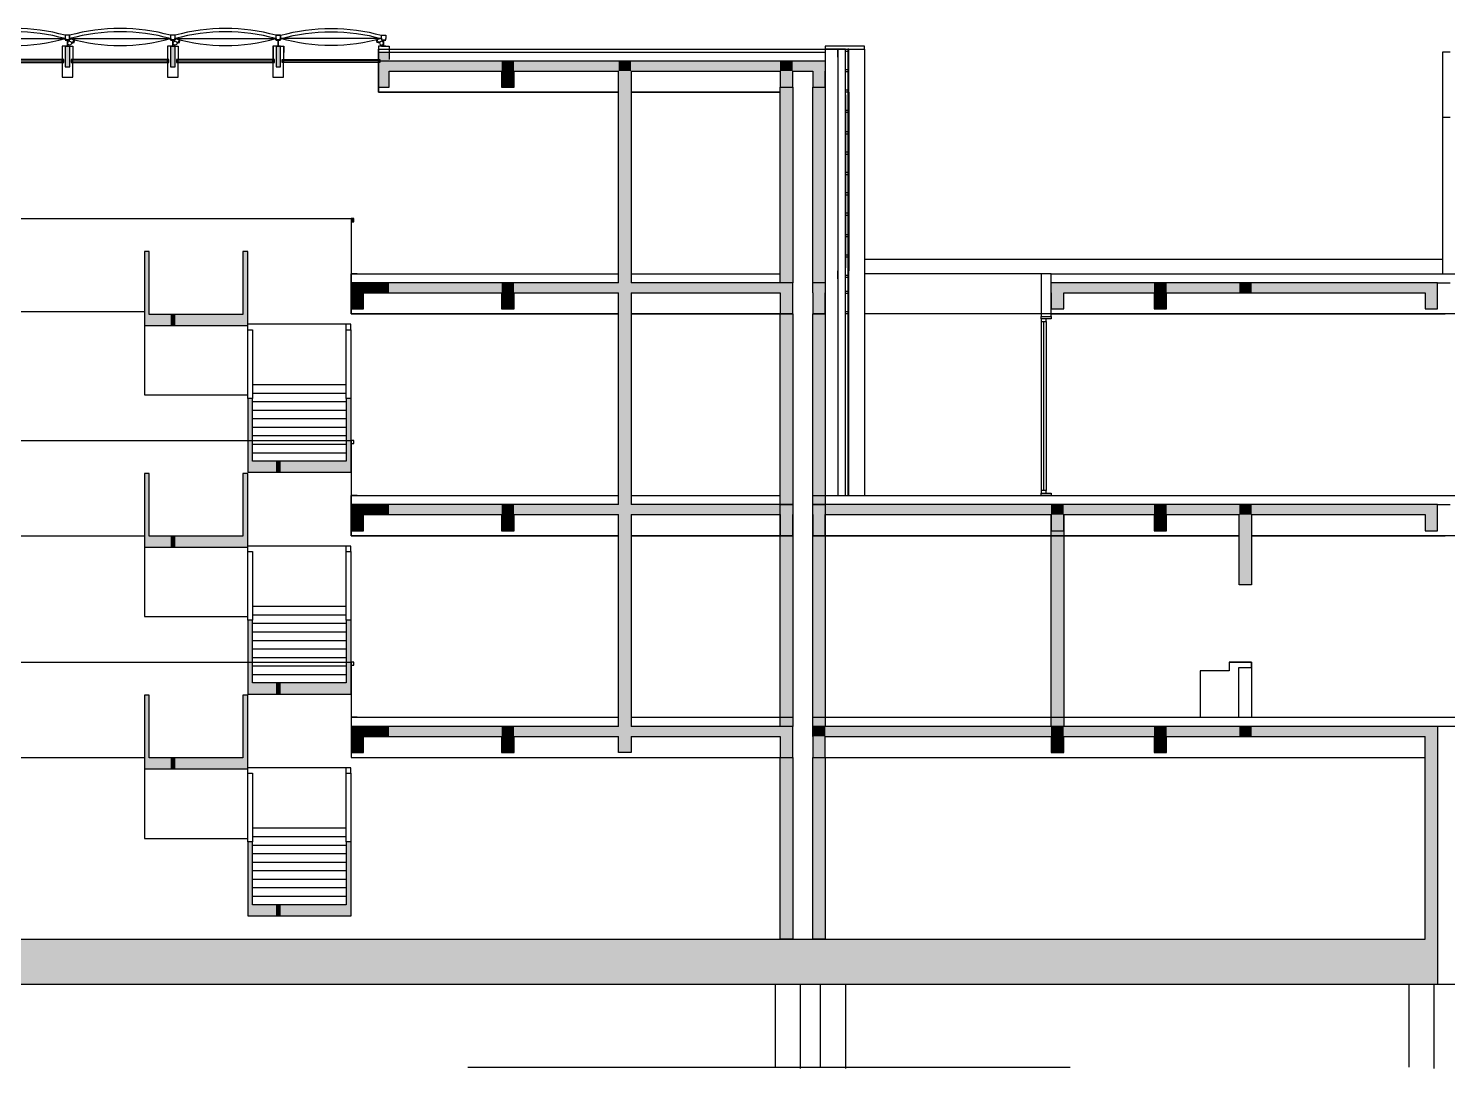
# Model space of a CAD drawing. Extents: x 126 to 1219, y 91 to 1021.
# Drawn here: x 594.37 to 641.5, y 704.18 to 738.74 of the extents above; entities that cross this region are included whole.
import ezdxf

# ---------------------------------------------------------------- set-up
doc = ezdxf.new("R2010")
doc.units = 0
doc.linetypes.add('ACAD_ISO03W100', pattern=[30, 12, -18])
for name, color, linetype in [('-_C_-_WIDOK_RZUT', 253, 'CONTINUOUS'), ('-_E_-_PRZEKR_J___MEMBRANY', 8, 'CONTINUOUS'), ('-_E_-_PRZEKR_J___STOLARKA', 151, 'CONTINUOUS'), ('-_E_-_PRZEKR_J_CIENKA', 253, 'CONTINUOUS'), ('-_E_-_PRZEKR_J_GRUBA', 7, 'CONTINUOUS'), ('-_E_-_PRZEKR_J_PALE', 8, 'CONTINUOUS'), ('-_E_-_PRZEKR_J_WIDOK', 8, 'CONTINUOUS'), ('-_I_-_HATCH', 255, 'CONTINUOUS')]:
    doc.layers.add(name, color=color, linetype=linetype)

# ---------------------------------------------------------------- blocks, each defined once
blk = doc.blocks.new('OKNO_W_PRZEKROJU_01')
at = {"layer": '-_E_-_PRZEKR_J___STOLARKA'}
for points in [[(1083.888519, 2263.578334), (1083.888519, 2263.628334), (1083.688519, 2263.628334), (1083.688519, 2263.578334)], [(1083.888519, 2263.578334), (1083.888519, 2263.528334), (1083.788519, 2263.528334), (1083.788519, 2263.578334)], [(1083.888519, 2260.058334), (1083.888519, 2260.108334), (1083.688519, 2260.108334), (1083.688519, 2260.058334)], [(1083.888519, 2260.158334), (1083.888519, 2260.108334), (1083.788519, 2260.108334), (1083.788519, 2260.158334)]]:
    blk.add_lwpolyline(points, close=True, dxfattribs=at)
for points in [[(1083.788519, 2263.528334), (1083.788519, 2260.158334)], [(1083.838519, 2263.528334), (1083.838519, 2260.158334)], [(1083.888519, 2263.528334), (1083.888519, 2260.158334)]]:
    blk.add_lwpolyline(points, dxfattribs=at)
blk = doc.blocks.new('_WIETLIK_DACHOWY_01')
at = {"layer": '-_E_-_PRZEKR_J___MEMBRANY'}
blk.add_lwpolyline([(1168.658519, 2269.166696), (1170.668519, 2269.166696)], dxfattribs=at)
for centre, start, end in [((1169.663519, 2265.572221), 74.379231, 105.620769), ((1169.663519, 2272.761171), 254.379231, 285.620769)]:
    blk.add_arc(centre, 3.732328, start, end, dxfattribs=at)
at = {"layer": '-_E_-_PRZEKR_J___STOLARKA'}
for points in [[(1168.688519, 2268.69228), (1170.608519, 2268.69228), (1170.608519, 2268.75228), (1168.688519, 2268.75228)], [(1168.719792, 2268.752293), (1168.689786, 2268.75228), (1168.689786, 2268.69228), (1168.719792, 2268.692293)], [(1170.638525, 2268.752293), (1170.608519, 2268.75228), (1170.608519, 2268.69228), (1170.638525, 2268.692293)]]:
    blk.add_lwpolyline(points, close=True, dxfattribs=at)
blk.add_lwpolyline([(1168.719792, 2268.72228), (1170.608519, 2268.72228)], dxfattribs=at)
at = {"layer": '-_E_-_PRZEKR_J_GRUBA'}
for points in [[(1168.647603, 2269.161932), (1168.658519, 2269.166696), (1168.658519, 2269.142318), (1168.568519, 2269.142318), (1168.568519, 2269.166696), (1168.579187, 2269.161932)], [(1170.747603, 2269.161932), (1170.758519, 2269.166696), (1170.758519, 2269.142318), (1170.668519, 2269.142318), (1170.668519, 2269.166696), (1170.679187, 2269.161932)], [(1168.613519, 2269.018334), (1168.507251, 2269.018334), (1168.507251, 2268.752293)], [(1168.658519, 2269.018334), (1168.568519, 2269.018334), (1168.613519, 2269.018334), (1168.613519, 2269.138334), (1168.658519, 2269.138334), (1168.568519, 2269.138334), (1168.613519, 2269.138334)], [(1168.613519, 2269.018334), (1168.719786, 2269.018334), (1168.719835, 2268.752293)], [(1170.713519, 2269.018334), (1170.607251, 2269.018334), (1170.608519, 2268.75228)], [(1170.758519, 2269.018334), (1170.668519, 2269.018334), (1170.713519, 2269.018334), (1170.713519, 2269.138334), (1170.758519, 2269.138334), (1170.668519, 2269.138334), (1170.713519, 2269.138334)], [(1170.713519, 2269.018334), (1170.819786, 2269.018334), (1170.819786, 2268.752293)]]:
    blk.add_lwpolyline(points, dxfattribs=at)
at = {"layer": '-_E_-_PRZEKR_J_WIDOK'}
for points in [[(1168.658519, 2269.166696), (1168.658519, 2269.233472), (1168.568519, 2269.233472), (1168.568519, 2269.166696)], [(1168.69203, 2269.096331), (1168.731928, 2269.103758), (1168.742677, 2269.145961)], [(1168.69702, 2269.078094), (1168.747214, 2269.087439), (1168.760833, 2269.140906)], [(1170.758519, 2269.166696), (1170.758519, 2269.233472), (1170.668519, 2269.233472), (1170.668519, 2269.166696)]]:
    blk.add_lwpolyline(points, dxfattribs=at)
blk.add_circle((1168.658519, 2269.077361), 0.038508, dxfattribs=at)
blk.add_arc((1169.663519, 2265.638997), 3.732328, 74.379231, 105.620769, dxfattribs=at)
blk = doc.blocks.new('*U13')
at = {"layer": '-_I_-_HATCH'}
for points in [[(1138.793519, 2536.537983), (1138.793519, 2536.953981), (1138.883519, 2536.537983)], [(1138.883519, 2536.537983), (1138.793519, 2536.953981), (1138.883519, 2536.953981)], [(1140.894786, 2536.537983), (1140.894786, 2536.953981), (1140.984786, 2536.537983)], [(1140.984786, 2536.537983), (1140.894786, 2536.953981), (1140.984786, 2536.953981)], [(1142.993519, 2536.537983), (1142.993519, 2536.953981), (1143.083519, 2536.537983)], [(1143.083519, 2536.537983), (1142.993519, 2536.953981), (1143.083519, 2536.953981)], [(1145.033476, 2536.133981), (1145.033476, 2536.833981), (1145.24606, 2536.133981)], [(1145.24606, 2536.133981), (1145.033476, 2536.833981), (1145.24606, 2536.833981)], [(1145.24606, 2536.453981), (1145.24606, 2536.653981), (1147.488519, 2536.453981)], [(1147.488519, 2536.453981), (1145.24606, 2536.653981), (1147.488519, 2536.653981)], [(1147.488519, 2536.453981), (1147.488519, 2536.653981), (1147.738519, 2536.453981)], [(1147.738519, 2536.453981), (1147.488519, 2536.653981), (1147.738519, 2536.653981)], [(1147.488519, 2536.133981), (1147.488519, 2536.453981), (1147.738519, 2536.133981)], [(1147.738519, 2536.133981), (1147.488519, 2536.453981), (1147.738519, 2536.453981)], [(1147.738519, 2536.453981), (1147.738519, 2536.653981), (1149.819667, 2536.453981)], [(1149.819667, 2536.453981), (1147.738519, 2536.653981), (1149.819667, 2536.653981)], [(1149.819667, 2536.453981), (1149.819667, 2536.653981), (1150.069667, 2536.453981)], [(1150.069667, 2536.453981), (1149.819667, 2536.653981), (1150.069667, 2536.653981)], [(1149.819667, 2522.873981), (1149.819667, 2536.453981), (1150.069667, 2522.873981)], [(1150.069667, 2522.873981), (1149.819667, 2536.453981), (1150.069667, 2536.453981)], [(1150.069667, 2536.453981), (1150.069667, 2536.653981), (1153.038519, 2536.453981)], [(1153.038519, 2536.453981), (1150.069667, 2536.653981), (1153.038519, 2536.653981)], [(1153.038519, 2536.453981), (1153.038519, 2536.653981), (1153.288519, 2536.453981)], [(1153.288519, 2536.453981), (1153.038519, 2536.653981), (1153.288519, 2536.653981)], [(1153.038519, 2519.153981), (1153.038519, 2536.453981), (1153.288519, 2519.153981)], [(1153.288519, 2519.153981), (1153.038519, 2536.453981), (1153.288519, 2536.453981)], [(1153.288519, 2536.453981), (1153.288519, 2536.653981), (1153.688524, 2536.453981)], [(1153.688524, 2536.453981), (1153.288519, 2536.653981), (1153.688524, 2536.653981)], [(1153.688524, 2536.133981), (1153.688524, 2536.653981), (1153.938524, 2536.133981)], [(1153.938524, 2536.133981), (1153.688524, 2536.653981), (1153.938524, 2536.653981)], [(1153.688524, 2527.813981), (1153.688524, 2536.133981), (1153.938524, 2527.813981)], [(1153.938524, 2527.813981), (1153.688524, 2536.133981), (1153.938524, 2536.133981)], [(1144.488519, 2533.453883), (1144.488519, 2533.513981), (1144.490775, 2533.453883)], [(1144.490775, 2533.453883), (1144.488519, 2533.513981), (1144.490775, 2533.513981)], [(1144.490775, 2533.453883), (1144.490775, 2533.513981), (1144.546612, 2533.453883)], [(1144.546612, 2533.453883), (1144.490775, 2533.513981), (1144.546612, 2533.513981)], [(1140.374092, 2531.385872), (1140.374092, 2532.856245), (1140.467826, 2531.385872)], [(1140.467826, 2531.385872), (1140.374092, 2532.856245), (1140.467826, 2532.856245)], [(1142.332434, 2531.385872), (1142.332434, 2532.856245), (1142.432434, 2531.385872)], [(1142.432434, 2531.385872), (1142.332434, 2532.856245), (1142.432434, 2532.856245)], [(1144.488519, 2532.033981), (1144.488519, 2532.233981), (1144.490775, 2532.033981)], [(1144.490775, 2532.033981), (1144.488519, 2532.233981), (1144.490775, 2532.233981)], [(1144.490775, 2532.033981), (1144.490775, 2532.233981), (1144.546612, 2532.033981)], [(1144.546612, 2532.033981), (1144.490775, 2532.233981), (1144.546612, 2532.233981)], [(1144.546612, 2532.033981), (1144.546612, 2532.233981), (1144.738519, 2532.033981)], [(1144.738519, 2532.033981), (1144.546612, 2532.233981), (1144.738519, 2532.233981)], [(1144.738519, 2532.033981), (1144.738519, 2532.233981), (1145.033476, 2532.033981)], [(1145.033476, 2532.033981), (1144.738519, 2532.233981), (1145.033476, 2532.233981)], [(1145.033476, 2532.033981), (1145.033476, 2532.233981), (1145.24606, 2532.033981)], [(1145.24606, 2532.033981), (1145.033476, 2532.233981), (1145.24606, 2532.233981)], [(1145.24606, 2532.033981), (1145.24606, 2532.233981), (1147.488519, 2532.033981)], [(1147.488519, 2532.033981), (1145.24606, 2532.233981), (1147.488519, 2532.233981)], [(1147.488519, 2532.033981), (1147.488519, 2532.233981), (1147.738519, 2532.033981)], [(1147.738519, 2532.033981), (1147.488519, 2532.233981), (1147.738519, 2532.233981)], [(1147.738519, 2532.033981), (1147.738519, 2532.233981), (1149.819667, 2532.033981)], [(1149.819667, 2532.033981), (1147.738519, 2532.233981), (1149.819667, 2532.233981)], [(1150.069667, 2532.033981), (1150.069667, 2532.233981), (1153.038519, 2532.033981)], [(1153.038519, 2532.033981), (1150.069667, 2532.233981), (1153.038519, 2532.233981)], [(1158.438519, 2531.713981), (1158.438519, 2532.233981), (1158.688519, 2531.713981)], [(1158.688519, 2531.713981), (1158.438519, 2532.233981), (1158.688519, 2532.233981)], [(1158.688519, 2532.033981), (1158.688519, 2532.233981), (1160.488519, 2532.033981)], [(1160.488519, 2532.033981), (1158.688519, 2532.233981), (1160.488519, 2532.233981)], [(1160.488519, 2532.033981), (1160.488519, 2532.233981), (1160.738519, 2532.033981)], [(1160.738519, 2532.033981), (1160.488519, 2532.233981), (1160.738519, 2532.233981)], [(1160.738519, 2532.033981), (1160.738519, 2532.233981), (1162.186181, 2532.033981)], [(1162.186181, 2532.033981), (1160.738519, 2532.233981), (1162.186181, 2532.233981)], [(1162.186181, 2532.033981), (1162.186181, 2532.233981), (1162.433302, 2532.033981)], [(1162.433302, 2532.033981), (1162.186181, 2532.233981), (1162.433302, 2532.233981)], [(1162.433302, 2532.033981), (1162.433302, 2532.233981), (1165.888518, 2532.033981)], [(1165.888518, 2532.033981), (1162.433302, 2532.233981), (1165.888518, 2532.233981)], [(1165.888518, 2532.033981), (1165.888518, 2532.233981), (1165.888519, 2532.033981)], [(1165.888519, 2532.033981), (1165.888518, 2532.233981), (1165.888519, 2532.233981)], [(1165.888519, 2531.713981), (1165.888519, 2532.233981), (1166.138519, 2531.713981)], [(1166.138519, 2531.713981), (1165.888519, 2532.233981), (1166.138519, 2532.233981)], [(1144.488519, 2531.713981), (1144.488519, 2532.033981), (1144.490775, 2531.713981)], [(1144.490775, 2531.713981), (1144.488519, 2532.033981), (1144.490775, 2532.033981)], [(1144.490775, 2531.713981), (1144.490775, 2532.033981), (1144.546612, 2531.713981)], [(1144.546612, 2531.713981), (1144.490775, 2532.033981), (1144.546612, 2532.033981)], [(1144.546612, 2531.713981), (1144.546612, 2532.033981), (1144.738519, 2531.713981)], [(1144.738519, 2531.713981), (1144.546612, 2532.033981), (1144.738519, 2532.033981)], [(1147.488519, 2531.713981), (1147.488519, 2532.033981), (1147.738519, 2531.713981)], [(1147.738519, 2531.713981), (1147.488519, 2532.033981), (1147.738519, 2532.033981)], [(1160.488519, 2531.713981), (1160.488519, 2532.033981), (1160.738519, 2531.713981)], [(1160.738519, 2531.713981), (1160.488519, 2532.033981), (1160.738519, 2532.033981)], [(1140.467826, 2531.385872), (1140.467826, 2531.605819), (1140.894786, 2531.385872)], [(1140.894786, 2531.385872), (1140.467826, 2531.605819), (1140.894786, 2531.605819)], [(1140.894786, 2531.385872), (1140.894786, 2531.605819), (1140.984786, 2531.385872)], [(1140.984786, 2531.385872), (1140.894786, 2531.605819), (1140.984786, 2531.605819)], [(1140.984786, 2531.385872), (1140.984786, 2531.605819), (1142.332434, 2531.385872)], [(1142.332434, 2531.385872), (1140.984786, 2531.605819), (1142.332434, 2531.605819)], [(1142.432434, 2528.458554), (1142.432434, 2529.928926), (1142.526168, 2528.458554)], [(1142.526168, 2528.458554), (1142.432434, 2529.928926), (1142.526168, 2529.928926)], [(1144.390775, 2528.458554), (1144.390775, 2529.928926), (1144.488519, 2528.458554)], [(1144.488519, 2528.458554), (1144.390775, 2529.928926), (1144.488519, 2529.928926)], [(1144.488519, 2528.458554), (1144.488519, 2529.928926), (1144.490775, 2528.458554)], [(1144.490775, 2528.458554), (1144.488519, 2529.928926), (1144.490775, 2529.928926)], [(1142.526168, 2528.458554), (1142.526168, 2528.6785), (1142.993519, 2528.458554)], [(1142.993519, 2528.458554), (1142.526168, 2528.6785), (1142.993519, 2528.6785)], [(1142.993519, 2528.458554), (1142.993519, 2528.6785), (1143.083519, 2528.458554)], [(1143.083519, 2528.458554), (1142.993519, 2528.6785), (1143.083519, 2528.6785)], [(1143.083519, 2528.458554), (1143.083519, 2528.6785), (1144.390775, 2528.458554)], [(1144.390775, 2528.458554), (1143.083519, 2528.6785), (1144.390775, 2528.6785)], [(1140.374092, 2526.965872), (1140.374092, 2528.436245), (1140.467826, 2526.965872)], [(1140.467826, 2526.965872), (1140.374092, 2528.436245), (1140.467826, 2528.436245)], [(1142.332434, 2526.965872), (1142.332434, 2528.436245), (1142.432434, 2526.965872)], [(1142.432434, 2526.965872), (1142.332434, 2528.436245), (1142.432434, 2528.436245)], [(1144.488519, 2527.613981), (1144.488519, 2527.813981), (1144.490775, 2527.613981)], [(1144.490775, 2527.613981), (1144.488519, 2527.813981), (1144.490775, 2527.813981)], [(1144.488519, 2527.293981), (1144.488519, 2527.613981), (1144.490775, 2527.293981)], [(1144.490775, 2527.293981), (1144.488519, 2527.613981), (1144.490775, 2527.613981)], [(1144.490775, 2527.613981), (1144.490775, 2527.813981), (1144.546612, 2527.613981)], [(1144.546612, 2527.613981), (1144.490775, 2527.813981), (1144.546612, 2527.813981)], [(1144.490775, 2527.293981), (1144.490775, 2527.613981), (1144.546612, 2527.293981)], [(1144.546612, 2527.293981), (1144.490775, 2527.613981), (1144.546612, 2527.613981)], [(1144.546612, 2527.613981), (1144.546612, 2527.813981), (1144.738519, 2527.613981)], [(1144.738519, 2527.613981), (1144.546612, 2527.813981), (1144.738519, 2527.813981)], [(1144.546612, 2527.293981), (1144.546612, 2527.613981), (1144.738519, 2527.293981)], [(1144.738519, 2527.293981), (1144.546612, 2527.613981), (1144.738519, 2527.613981)], [(1144.738519, 2527.613981), (1144.738519, 2527.813981), (1145.033476, 2527.613981)], [(1145.033476, 2527.613981), (1144.738519, 2527.813981), (1145.033476, 2527.813981)], [(1145.033476, 2527.613981), (1145.033476, 2527.813981), (1145.24606, 2527.613981)], [(1145.24606, 2527.613981), (1145.033476, 2527.813981), (1145.24606, 2527.813981)], [(1145.24606, 2527.613981), (1145.24606, 2527.813981), (1147.488519, 2527.613981)], [(1147.488519, 2527.613981), (1145.24606, 2527.813981), (1147.488519, 2527.813981)], [(1147.488519, 2527.613981), (1147.488519, 2527.813981), (1147.738519, 2527.613981)], [(1147.738519, 2527.613981), (1147.488519, 2527.813981), (1147.738519, 2527.813981)], [(1147.488519, 2527.293981), (1147.488519, 2527.613981), (1147.738519, 2527.293981)], [(1147.738519, 2527.293981), (1147.488519, 2527.613981), (1147.738519, 2527.613981)], [(1147.738519, 2527.613981), (1147.738519, 2527.813981), (1149.819667, 2527.613981)], [(1149.819667, 2527.613981), (1147.738519, 2527.813981), (1149.819667, 2527.813981)], [(1150.069667, 2527.613981), (1150.069667, 2527.813981), (1153.038519, 2527.613981)], [(1153.038519, 2527.613981), (1150.069667, 2527.813981), (1153.038519, 2527.813981)], [(1153.688524, 2527.193981), (1153.688524, 2527.813981), (1153.938524, 2527.193981)], [(1153.938524, 2527.193981), (1153.688524, 2527.813981), (1153.938524, 2527.813981)], [(1153.938524, 2527.613981), (1153.938524, 2527.813981), (1158.438519, 2527.613981)], [(1158.438519, 2527.613981), (1153.938524, 2527.813981), (1158.438519, 2527.813981)], [(1158.438519, 2527.613981), (1158.438519, 2527.813981), (1158.688519, 2527.613981)], [(1158.688519, 2527.613981), (1158.438519, 2527.813981), (1158.688519, 2527.813981)], [(1158.438519, 2523.393981), (1158.438519, 2527.613981), (1158.688519, 2523.393981)], [(1158.688519, 2523.393981), (1158.438519, 2527.613981), (1158.688519, 2527.613981)], [(1158.688519, 2527.613981), (1158.688519, 2527.813981), (1160.488519, 2527.613981)], [(1160.488519, 2527.613981), (1158.688519, 2527.813981), (1160.488519, 2527.813981)], [(1160.488519, 2527.613981), (1160.488519, 2527.813981), (1160.738519, 2527.613981)], [(1160.738519, 2527.613981), (1160.488519, 2527.813981), (1160.738519, 2527.813981)], [(1160.488519, 2527.293981), (1160.488519, 2527.613981), (1160.738519, 2527.293981)], [(1160.738519, 2527.293981), (1160.488519, 2527.613981), (1160.738519, 2527.613981)], [(1160.738519, 2527.613981), (1160.738519, 2527.813981), (1162.186181, 2527.613981)], [(1162.186181, 2527.613981), (1160.738519, 2527.813981), (1162.186181, 2527.813981)], [(1162.186181, 2527.613981), (1162.186181, 2527.813981), (1162.433302, 2527.613981)], [(1162.433302, 2527.613981), (1162.186181, 2527.813981), (1162.433302, 2527.813981)], [(1162.186181, 2526.216485), (1162.186181, 2527.613981), (1162.433302, 2526.216485)], [(1162.433302, 2526.216485), (1162.186181, 2527.613981), (1162.433302, 2527.613981)], [(1162.433302, 2527.613981), (1162.433302, 2527.813981), (1165.888518, 2527.613981)], [(1165.888518, 2527.613981), (1162.433302, 2527.813981), (1165.888518, 2527.813981)], [(1165.888518, 2527.613981), (1165.888518, 2527.813981), (1165.888519, 2527.613981)], [(1165.888519, 2527.613981), (1165.888518, 2527.813981), (1165.888519, 2527.813981)], [(1165.888519, 2527.293981), (1165.888519, 2527.813981), (1166.138519, 2527.293981)], [(1166.138519, 2527.293981), (1165.888519, 2527.813981), (1166.138519, 2527.813981)], [(1140.467826, 2526.965872), (1140.467826, 2527.185819), (1140.894786, 2526.965872)], [(1140.894786, 2526.965872), (1140.467826, 2527.185819), (1140.894786, 2527.185819)], [(1140.894786, 2526.965872), (1140.894786, 2527.185819), (1140.984786, 2526.965872)], [(1140.984786, 2526.965872), (1140.894786, 2527.185819), (1140.984786, 2527.185819)], [(1140.984786, 2526.965872), (1140.984786, 2527.185819), (1142.332434, 2526.965872)], [(1142.332434, 2526.965872), (1140.984786, 2527.185819), (1142.332434, 2527.185819)], [(1153.688524, 2523.393981), (1153.688524, 2527.193981), (1153.938524, 2523.393981)], [(1153.938524, 2523.393981), (1153.688524, 2527.193981), (1153.938524, 2527.193981)], [(1142.432434, 2524.038554), (1142.432434, 2525.508926), (1142.526168, 2524.038554)], [(1142.526168, 2524.038554), (1142.432434, 2525.508926), (1142.526168, 2525.508926)], [(1144.390775, 2524.038554), (1144.390775, 2525.508926), (1144.488519, 2524.038554)], [(1144.488519, 2524.038554), (1144.390775, 2525.508926), (1144.488519, 2525.508926)], [(1144.488519, 2524.038554), (1144.488519, 2525.508926), (1144.490775, 2524.038554)], [(1144.490775, 2524.038554), (1144.488519, 2525.508926), (1144.490775, 2525.508926)], [(1142.526168, 2524.038554), (1142.526168, 2524.2585), (1142.993519, 2524.038554)], [(1142.993519, 2524.038554), (1142.526168, 2524.2585), (1142.993519, 2524.2585)], [(1142.993519, 2524.038554), (1142.993519, 2524.2585), (1143.083519, 2524.038554)], [(1143.083519, 2524.038554), (1142.993519, 2524.2585), (1143.083519, 2524.2585)], [(1143.083519, 2524.038554), (1143.083519, 2524.2585), (1144.390775, 2524.038554)], [(1144.390775, 2524.038554), (1143.083519, 2524.2585), (1144.390775, 2524.2585)], [(1140.374092, 2522.545872), (1140.374092, 2524.016245), (1140.467826, 2522.545872)], [(1140.467826, 2522.545872), (1140.374092, 2524.016245), (1140.467826, 2524.016245)], [(1142.332434, 2522.545872), (1142.332434, 2524.016245), (1142.432434, 2522.545872)], [(1142.432434, 2522.545872), (1142.332434, 2524.016245), (1142.432434, 2524.016245)], [(1144.488519, 2523.193981), (1144.488519, 2523.393981), (1144.490775, 2523.193981)], [(1144.490775, 2523.193981), (1144.488519, 2523.393981), (1144.490775, 2523.393981)], [(1144.490775, 2523.193981), (1144.490775, 2523.393981), (1144.546612, 2523.193981)], [(1144.546612, 2523.193981), (1144.490775, 2523.393981), (1144.546612, 2523.393981)], [(1144.546612, 2523.193981), (1144.546612, 2523.393981), (1144.738519, 2523.193981)], [(1144.738519, 2523.193981), (1144.546612, 2523.393981), (1144.738519, 2523.393981)], [(1144.738519, 2523.193981), (1144.738519, 2523.393981), (1145.033476, 2523.193981)], [(1145.033476, 2523.193981), (1144.738519, 2523.393981), (1145.033476, 2523.393981)], [(1145.033476, 2523.193981), (1145.033476, 2523.393981), (1145.24606, 2523.193981)], [(1145.24606, 2523.193981), (1145.033476, 2523.393981), (1145.24606, 2523.393981)], [(1145.24606, 2523.193981), (1145.24606, 2523.393981), (1147.488519, 2523.193981)], [(1147.488519, 2523.193981), (1145.24606, 2523.393981), (1147.488519, 2523.393981)], [(1147.488519, 2523.193981), (1147.488519, 2523.393981), (1147.738519, 2523.193981)], [(1147.738519, 2523.193981), (1147.488519, 2523.393981), (1147.738519, 2523.393981)], [(1147.738519, 2523.193981), (1147.738519, 2523.393981), (1149.819667, 2523.193981)], [(1149.819667, 2523.193981), (1147.738519, 2523.393981), (1149.819667, 2523.393981)], [(1150.069667, 2523.193981), (1150.069667, 2523.393981), (1153.038519, 2523.193981)], [(1153.038519, 2523.193981), (1150.069667, 2523.393981), (1153.038519, 2523.393981)], [(1153.688524, 2523.193981), (1153.688524, 2523.393981), (1153.938524, 2523.193981)], [(1153.938524, 2523.193981), (1153.688524, 2523.393981), (1153.938524, 2523.393981)], [(1153.938524, 2523.193981), (1153.938524, 2523.393981), (1158.438519, 2523.193981)], [(1158.438519, 2523.193981), (1153.938524, 2523.393981), (1158.438519, 2523.393981)], [(1158.438519, 2523.193981), (1158.438519, 2523.393981), (1158.688519, 2523.193981)], [(1158.688519, 2523.193981), (1158.438519, 2523.393981), (1158.688519, 2523.393981)], [(1158.688519, 2523.193981), (1158.688519, 2523.393981), (1160.488519, 2523.193981)], [(1160.488519, 2523.193981), (1158.688519, 2523.393981), (1160.488519, 2523.393981)], [(1160.488519, 2523.193981), (1160.488519, 2523.393981), (1160.738519, 2523.193981)], [(1160.738519, 2523.193981), (1160.488519, 2523.393981), (1160.738519, 2523.393981)], [(1160.738519, 2523.193981), (1160.738519, 2523.393981), (1162.186181, 2523.193981)], [(1162.186181, 2523.193981), (1160.738519, 2523.393981), (1162.186181, 2523.393981)], [(1162.186181, 2523.193981), (1162.186181, 2523.393981), (1162.433302, 2523.193981)], [(1162.433302, 2523.193981), (1162.186181, 2523.393981), (1162.433302, 2523.393981)], [(1162.433302, 2523.193981), (1162.433302, 2523.393981), (1165.888518, 2523.193981)], [(1165.888518, 2523.193981), (1162.433302, 2523.393981), (1165.888518, 2523.393981)], [(1165.888518, 2518.253981), (1165.888518, 2523.393981), (1165.888519, 2518.253981)], [(1165.888519, 2518.253981), (1165.888518, 2523.393981), (1165.888519, 2523.393981)], [(1165.888519, 2518.253981), (1165.888519, 2523.393981), (1166.138519, 2518.253981)], [(1166.138519, 2518.253981), (1165.888519, 2523.393981), (1166.138519, 2523.393981)], [(1144.488519, 2522.873981), (1144.488519, 2523.193981), (1144.490775, 2522.873981)], [(1144.490775, 2522.873981), (1144.488519, 2523.193981), (1144.490775, 2523.193981)], [(1144.490775, 2522.873981), (1144.490775, 2523.193981), (1144.546612, 2522.873981)], [(1144.546612, 2522.873981), (1144.490775, 2523.193981), (1144.546612, 2523.193981)], [(1144.546612, 2522.873981), (1144.546612, 2523.193981), (1144.738519, 2522.873981)], [(1144.738519, 2522.873981), (1144.546612, 2523.193981), (1144.738519, 2523.193981)], [(1147.488519, 2522.873981), (1147.488519, 2523.193981), (1147.738519, 2522.873981)], [(1147.738519, 2522.873981), (1147.488519, 2523.193981), (1147.738519, 2523.193981)], [(1153.688524, 2519.153981), (1153.688524, 2523.193981), (1153.938524, 2519.153981)], [(1153.938524, 2519.153981), (1153.688524, 2523.193981), (1153.938524, 2523.193981)], [(1158.438519, 2522.873981), (1158.438519, 2523.193981), (1158.688519, 2522.873981)], [(1158.688519, 2522.873981), (1158.438519, 2523.193981), (1158.688519, 2523.193981)], [(1160.488519, 2522.873981), (1160.488519, 2523.193981), (1160.738519, 2522.873981)], [(1160.738519, 2522.873981), (1160.488519, 2523.193981), (1160.738519, 2523.193981)], [(1140.467826, 2522.545872), (1140.467826, 2522.765819), (1140.894786, 2522.545872)], [(1140.894786, 2522.545872), (1140.467826, 2522.765819), (1140.894786, 2522.765819)], [(1140.894786, 2522.545872), (1140.894786, 2522.765819), (1140.984786, 2522.545872)], [(1140.984786, 2522.545872), (1140.894786, 2522.765819), (1140.984786, 2522.765819)], [(1140.984786, 2522.545872), (1140.984786, 2522.765819), (1142.332434, 2522.545872)], [(1142.332434, 2522.545872), (1140.984786, 2522.765819), (1142.332434, 2522.765819)], [(1142.432434, 2519.618554), (1142.432434, 2521.088926), (1142.526168, 2519.618554)], [(1142.526168, 2519.618554), (1142.432434, 2521.088926), (1142.526168, 2521.088926)], [(1144.390775, 2519.618554), (1144.390775, 2521.088926), (1144.488519, 2519.618554)], [(1144.488519, 2519.618554), (1144.390775, 2521.088926), (1144.488519, 2521.088926)], [(1144.488519, 2519.618554), (1144.488519, 2521.088926), (1144.490775, 2519.618554)], [(1144.490775, 2519.618554), (1144.488519, 2521.088926), (1144.490775, 2521.088926)], [(1142.526168, 2519.618554), (1142.526168, 2519.8385), (1142.993519, 2519.618554)], [(1142.993519, 2519.618554), (1142.526168, 2519.8385), (1142.993519, 2519.8385)], [(1142.993519, 2519.618554), (1142.993519, 2519.8385), (1143.083519, 2519.618554)], [(1143.083519, 2519.618554), (1142.993519, 2519.8385), (1143.083519, 2519.8385)], [(1143.083519, 2519.618554), (1143.083519, 2519.8385), (1144.390775, 2519.618554)], [(1144.390775, 2519.618554), (1143.083519, 2519.8385), (1144.390775, 2519.8385)], [(1137.388519, 2518.253981), (1137.388519, 2519.153981), (1138.793519, 2518.253981)], [(1138.793519, 2518.253981), (1137.388519, 2519.153981), (1138.793519, 2519.153981)], [(1138.793519, 2518.253981), (1138.793519, 2519.153981), (1138.883519, 2518.253981)], [(1138.883519, 2518.253981), (1138.793519, 2519.153981), (1138.883519, 2519.153981)], [(1138.883519, 2518.253981), (1138.883519, 2519.153981), (1140.374092, 2518.253981)], [(1140.374092, 2518.253981), (1138.883519, 2519.153981), (1140.374092, 2519.153981)], [(1140.374092, 2518.253981), (1140.374092, 2519.153981), (1140.467826, 2518.253981)], [(1140.467826, 2518.253981), (1140.374092, 2519.153981), (1140.467826, 2519.153981)], [(1140.467826, 2518.253981), (1140.467826, 2519.153981), (1140.894786, 2518.253981)], [(1140.894786, 2518.253981), (1140.467826, 2519.153981), (1140.894786, 2519.153981)], [(1140.894786, 2518.253981), (1140.894786, 2519.153981), (1140.984786, 2518.253981)], [(1140.984786, 2518.253981), (1140.894786, 2519.153981), (1140.984786, 2519.153981)], [(1140.984786, 2518.253981), (1140.984786, 2519.153981), (1142.332434, 2518.253981)], [(1142.332434, 2518.253981), (1140.984786, 2519.153981), (1142.332434, 2519.153981)], [(1142.332434, 2518.253981), (1142.332434, 2519.153981), (1142.432434, 2518.253981)], [(1142.432434, 2518.253981), (1142.332434, 2519.153981), (1142.432434, 2519.153981)], [(1142.432434, 2518.253981), (1142.432434, 2519.153981), (1142.526168, 2518.253981)], [(1142.526168, 2518.253981), (1142.432434, 2519.153981), (1142.526168, 2519.153981)], [(1142.526168, 2518.253981), (1142.526168, 2519.153981), (1142.993519, 2518.253981)], [(1142.993519, 2518.253981), (1142.526168, 2519.153981), (1142.993519, 2519.153981)], [(1142.993519, 2518.253981), (1142.993519, 2519.153981), (1143.083519, 2518.253981)], [(1143.083519, 2518.253981), (1142.993519, 2519.153981), (1143.083519, 2519.153981)], [(1143.083519, 2518.253981), (1143.083519, 2519.153981), (1144.390775, 2518.253981)], [(1144.390775, 2518.253981), (1143.083519, 2519.153981), (1144.390775, 2519.153981)], [(1144.390775, 2518.253981), (1144.390775, 2519.153981), (1144.488519, 2518.253981)], [(1144.488519, 2518.253981), (1144.390775, 2519.153981), (1144.488519, 2519.153981)], [(1144.488519, 2518.253981), (1144.488519, 2519.153981), (1144.490775, 2518.253981)], [(1144.490775, 2518.253981), (1144.488519, 2519.153981), (1144.490775, 2519.153981)], [(1144.490775, 2518.253981), (1144.490775, 2519.153981), (1144.546612, 2518.253981)], [(1144.546612, 2518.253981), (1144.490775, 2519.153981), (1144.546612, 2519.153981)], [(1144.546612, 2518.253981), (1144.546612, 2519.153981), (1144.738519, 2518.253981)], [(1144.738519, 2518.253981), (1144.546612, 2519.153981), (1144.738519, 2519.153981)], [(1144.738519, 2518.253981), (1144.738519, 2519.153981), (1145.033476, 2518.253981)], [(1145.033476, 2518.253981), (1144.738519, 2519.153981), (1145.033476, 2519.153981)], [(1145.033476, 2518.253981), (1145.033476, 2519.153981), (1145.24606, 2518.253981)], [(1145.24606, 2518.253981), (1145.033476, 2519.153981), (1145.24606, 2519.153981)], [(1145.24606, 2518.253981), (1145.24606, 2519.153981), (1147.488519, 2518.253981)], [(1147.488519, 2518.253981), (1145.24606, 2519.153981), (1147.488519, 2519.153981)], [(1147.488519, 2518.253981), (1147.488519, 2519.153981), (1147.738519, 2518.253981)], [(1147.738519, 2518.253981), (1147.488519, 2519.153981), (1147.738519, 2519.153981)], [(1147.738519, 2518.253981), (1147.738519, 2519.153981), (1149.819667, 2518.253981)], [(1149.819667, 2518.253981), (1147.738519, 2519.153981), (1149.819667, 2519.153981)], [(1149.819667, 2518.253981), (1149.819667, 2519.153981), (1150.069667, 2518.253981)], [(1150.069667, 2518.253981), (1149.819667, 2519.153981), (1150.069667, 2519.153981)], [(1150.069667, 2518.253981), (1150.069667, 2519.153981), (1153.038519, 2518.253981)], [(1153.038519, 2518.253981), (1150.069667, 2519.153981), (1153.038519, 2519.153981)], [(1153.038519, 2518.253981), (1153.038519, 2519.153981), (1153.288519, 2518.253981)], [(1153.288519, 2518.253981), (1153.038519, 2519.153981), (1153.288519, 2519.153981)], [(1153.288519, 2518.253981), (1153.288519, 2519.153981), (1153.688524, 2518.253981)], [(1153.688524, 2518.253981), (1153.288519, 2519.153981), (1153.688524, 2519.153981)], [(1153.688524, 2518.253981), (1153.688524, 2519.153981), (1153.938524, 2518.253981)], [(1153.938524, 2518.253981), (1153.688524, 2519.153981), (1153.938524, 2519.153981)], [(1153.938524, 2518.253981), (1153.938524, 2519.153981), (1158.438519, 2518.253981)], [(1158.438519, 2518.253981), (1153.938524, 2519.153981), (1158.438519, 2519.153981)], [(1158.438519, 2518.253981), (1158.438519, 2519.153981), (1158.688519, 2518.253981)], [(1158.688519, 2518.253981), (1158.438519, 2519.153981), (1158.688519, 2519.153981)], [(1158.688519, 2518.253981), (1158.688519, 2519.153981), (1160.488519, 2518.253981)], [(1160.488519, 2518.253981), (1158.688519, 2519.153981), (1160.488519, 2519.153981)], [(1160.488519, 2518.253981), (1160.488519, 2519.153981), (1160.738519, 2518.253981)], [(1160.738519, 2518.253981), (1160.488519, 2519.153981), (1160.738519, 2519.153981)], [(1160.738519, 2518.253981), (1160.738519, 2519.153981), (1162.186181, 2518.253981)], [(1162.186181, 2518.253981), (1160.738519, 2519.153981), (1162.186181, 2519.153981)], [(1162.186181, 2518.253981), (1162.186181, 2519.153981), (1162.433302, 2518.253981)], [(1162.433302, 2518.253981), (1162.186181, 2519.153981), (1162.433302, 2519.153981)], [(1162.433302, 2518.253981), (1162.433302, 2519.153981), (1165.888518, 2518.253981)], [(1165.888518, 2518.253981), (1162.433302, 2519.153981), (1165.888518, 2519.153981)]]:
    blk.add_solid(points, dxfattribs=at)
blk = doc.blocks.new('PRZEKR_J_HATCH_OBRYS')
at = {"layer": '-_I_-_HATCH'}
blk.add_blockref('*U13', (0, 0), dxfattribs=at)
blk = doc.blocks.new('PRZEKR_J_A')
at = {"layer": '-_E_-_PRZEKR_J___STOLARKA'}
for points in [[(1166.388519, 2268.898334), (1166.238519, 2268.898334), (1166.238519, 2267.598334), (1166.388519, 2267.598334)], [(1166.238519, 2267.598334), (1166.238519, 2264.478334)]]:
    blk.add_lwpolyline(points, dxfattribs=at)
at = {"layer": '-_E_-_PRZEKR_J_CIENKA'}
for points in [[(1154.718524, 2268.958334), (1154.718524, 2268.098334)], [(1154.718524, 2268.098334), (1154.718524, 2264.538334)], [(1154.718524, 2264.538334), (1154.718524, 2260.058334)]]:
    blk.add_lwpolyline(points, dxfattribs=at)
at = {"layer": '-_E_-_PRZEKR_J_GRUBA'}
for points in [[(1138.793519, 2269.018334), (1138.793519, 2268.602335), (1138.883519, 2268.602335), (1138.883519, 2269.018334)], [(1140.892251, 2269.018334), (1140.892251, 2268.602335), (1140.982251, 2268.602335), (1140.982251, 2269.018334)], [(1142.993519, 2269.018334), (1142.993519, 2268.602335), (1143.083519, 2268.602335), (1143.083519, 2269.018334)], [(1154.188524, 2268.958334), (1154.718524, 2268.958334), (1154.718524, 2269.018334), (1153.938524, 2269.018334), (1153.938524, 2268.958334)], [(1154.338524, 2268.958334), (1154.388524, 2268.958334), (1154.388524, 2268.908334), (1154.338524, 2268.908334)], [(1154.338524, 2268.553334), (1154.388524, 2268.553334), (1154.388524, 2268.503334), (1154.338524, 2268.503334)], [(1153.288519, 2268.098334), (1153.288519, 2264.298334), (1153.038519, 2264.298334), (1153.038519, 2268.198334), (1153.288519, 2268.198334)], [(1153.938524, 2268.098334), (1153.938524, 2264.298334), (1153.688524, 2264.298334), (1153.688524, 2268.198334), (1153.938524, 2268.198334)], [(1154.338524, 2268.148334), (1154.388524, 2268.148334), (1154.388524, 2268.098334), (1154.338524, 2268.098334)], [(1154.338524, 2267.743334), (1154.388524, 2267.743334), (1154.388524, 2267.693334), (1154.338524, 2267.693334)], [(1154.338524, 2267.313334), (1154.388524, 2267.313334), (1154.388524, 2267.263334), (1154.338524, 2267.263334)], [(1154.338524, 2266.908334), (1154.388524, 2266.908334), (1154.388524, 2266.858334), (1154.338524, 2266.858334)], [(1154.338524, 2266.503334), (1154.388524, 2266.503334), (1154.388524, 2266.453334), (1154.338524, 2266.453334)], [(1154.338524, 2266.098334), (1154.388524, 2266.098334), (1154.388524, 2266.048334), (1154.338524, 2266.048334)], [(1144.546612, 2265.578334), (1144.488519, 2265.578334), (1144.488519, 2265.518235), (1144.546612, 2265.518235)], [(1154.338524, 2265.693334), (1154.388524, 2265.693334), (1154.388524, 2265.643334), (1154.338524, 2265.643334)], [(1154.338524, 2265.263334), (1154.388524, 2265.263334), (1154.388524, 2265.213334), (1154.338524, 2265.213334)], [(1140.374092, 2264.920597), (1140.374092, 2263.450225), (1142.432434, 2263.450225), (1142.432434, 2264.920597), (1142.332434, 2264.920597), (1142.332434, 2263.670171), (1140.467826, 2263.670171), (1140.467826, 2264.920597)], [(1154.338524, 2264.858334), (1154.388524, 2264.858334), (1154.388524, 2264.808334), (1154.338524, 2264.808334)], [(1154.338524, 2264.453334), (1154.388524, 2264.453334), (1154.388524, 2264.403334), (1154.338524, 2264.403334)], [(1158.238519, 2263.628334), (1158.438519, 2263.628334), (1158.438519, 2264.478334), (1158.238519, 2264.478334)], [(1154.338524, 2264.133334), (1154.388524, 2264.133334), (1154.388524, 2264.083334), (1154.338524, 2264.083334)], [(1153.288519, 2263.678334), (1153.288519, 2259.878334), (1153.038519, 2259.878334), (1153.038519, 2263.678334), (1153.288519, 2263.678334)], [(1153.938524, 2263.678334), (1153.938524, 2259.878334), (1153.688524, 2259.878334), (1153.688524, 2263.678334), (1153.938524, 2263.678334)], [(1154.338524, 2263.728334), (1154.388524, 2263.728334), (1154.388524, 2263.678334), (1154.338524, 2263.678334)], [(1142.432434, 2261.993278), (1142.432434, 2260.522906), (1144.490775, 2260.522906), (1144.490775, 2261.993278), (1144.390775, 2261.993278), (1144.390775, 2260.742853), (1142.526168, 2260.742853), (1142.526168, 2261.993278)], [(1144.546612, 2261.158334), (1144.488519, 2261.158334), (1144.488519, 2261.098235), (1144.546612, 2261.098235)], [(1140.374092, 2260.500597), (1140.374092, 2259.030225), (1142.432434, 2259.030225), (1142.432434, 2260.500597), (1142.332434, 2260.500597), (1142.332434, 2259.250171), (1140.467826, 2259.250171), (1140.467826, 2260.500597)], [(1153.288519, 2259.678334), (1153.288519, 2255.458334), (1153.038519, 2255.458334), (1153.038519, 2259.878334), (1153.288519, 2259.878334)], [(1153.938524, 2259.678334), (1153.938524, 2255.458334), (1153.688524, 2255.458334), (1153.688524, 2259.878334), (1153.938524, 2259.878334)], [(1142.432434, 2257.573278), (1142.432434, 2256.102906), (1144.490775, 2256.102906), (1144.490775, 2257.573278), (1144.390775, 2257.573278), (1144.390775, 2256.322853), (1142.526168, 2256.322853), (1142.526168, 2257.573278)], [(1144.546612, 2256.738334), (1144.488519, 2256.738334), (1144.488519, 2256.678235), (1144.546612, 2256.678235)], [(1140.374092, 2256.080597), (1140.374092, 2254.610225), (1142.432434, 2254.610225), (1142.432434, 2256.080597), (1142.332434, 2256.080597), (1142.332434, 2254.830171), (1140.467826, 2254.830171), (1140.467826, 2256.080597)], [(1153.288519, 2254.838334), (1153.288519, 2251.218334), (1153.038519, 2251.218334), (1153.038519, 2254.838334), (1153.288519, 2254.838334)], [(1153.938524, 2254.838334), (1153.938524, 2251.218334), (1153.688524, 2251.218334), (1153.688524, 2254.838334), (1153.938524, 2254.838334)], [(1142.432434, 2253.153278), (1142.432434, 2251.682906), (1144.490775, 2251.682906), (1144.490775, 2253.153278), (1144.390775, 2253.153278), (1144.390775, 2251.902853), (1142.526168, 2251.902853), (1142.526168, 2253.153278)]]:
    blk.add_lwpolyline(points, close=True, dxfattribs=at)
for points in [[(1149.819667, 2268.098334), (1145.033476, 2268.098334), (1145.033476, 2268.958334), (1153.938524, 2268.958334)], [(1149.819667, 2268.098334), (1145.033476, 2268.098334), (1145.033476, 2268.898334), (1153.938524, 2268.898334)], [(1145.033476, 2268.898334), (1145.033476, 2268.898334), (1145.033476, 2268.098334), (1149.819667, 2268.098334)], [(1154.188524, 2268.798334), (1154.188524, 2268.958334), (1153.938524, 2268.958334), (1153.938524, 2268.718334)], [(1153.938524, 2268.898334), (1153.938524, 2268.898334), (1153.938524, 2268.098334)], [(1153.938524, 2268.898334), (1153.938524, 2268.898334), (1153.938524, 2268.098334)], [(1154.338524, 2264.538334), (1154.338524, 2268.958334), (1154.188524, 2268.958334), (1154.188524, 2264.538334)], [(1154.408524, 2268.098334), (1154.408524, 2268.958334), (1154.388524, 2268.958334), (1154.388524, 2268.098334)], [(1138.732251, 2268.69228), (1138.732251, 2268.400474), (1138.942258, 2268.400474), (1138.942258, 2268.72228)], [(1140.833519, 2268.69228), (1140.833519, 2268.400474), (1141.043525, 2268.400474), (1141.043525, 2268.72228)], [(1142.932251, 2268.69228), (1142.932251, 2268.400474), (1143.142258, 2268.400474), (1143.142258, 2268.72228)], [(1150.390553, 2268.718334), (1145.033476, 2268.718334), (1145.033476, 2268.198334), (1145.24606, 2268.198334), (1145.24606, 2268.518334), (1147.488519, 2268.518334)], [(1153.688524, 2268.718334), (1147.488519, 2268.718334)], [(1153.938524, 2268.718334), (1153.688524, 2268.718334)], [(1147.488519, 2268.518334), (1147.488519, 2268.198334), (1147.738519, 2268.198334), (1147.738519, 2268.518334), (1149.819667, 2268.518334)], [(1147.738519, 2268.518334), (1149.355427, 2268.518334)], [(1149.819667, 2264.298334), (1149.819667, 2268.518334)], [(1150.069667, 2268.518334), (1153.038519, 2268.518334)], [(1150.069667, 2268.518334), (1150.069667, 2264.298334)], [(1153.038519, 2268.518334), (1153.038519, 2268.198334), (1153.288519, 2268.198334), (1153.288519, 2268.518334), (1153.688524, 2268.518334)], [(1153.288519, 2268.518334), (1153.688524, 2268.518334)], [(1153.688524, 2268.518334), (1153.688524, 2268.198334), (1153.938524, 2268.198334), (1153.938524, 2268.518334)], [(1153.038519, 2268.098334), (1150.069667, 2268.098334)], [(1153.038519, 2268.098334), (1150.069667, 2268.098334)], [(1150.069667, 2268.098334), (1153.038519, 2268.098334)], [(1154.188524, 2268.048334), (1154.188524, 2264.598334)], [(1154.338524, 2268.048334), (1154.338524, 2264.598334)], [(1154.388524, 2268.098334), (1154.388524, 2264.538334)], [(1154.408524, 2268.098334), (1154.408524, 2264.538334)], [(1149.819667, 2263.678334), (1144.488519, 2263.678334), (1144.488519, 2264.478334), (1149.819667, 2264.478334)], [(1144.613519, 2264.478334), (1144.488519, 2264.478334), (1144.488519, 2263.678334), (1149.819667, 2263.678334)], [(1150.069667, 2264.478334), (1153.038519, 2264.478334)], [(1153.938524, 2264.478334), (1153.938524, 2264.478334), (1153.938524, 2263.678334), (1153.688524, 2263.678334)], [(1153.938524, 2264.538334), (1153.938524, 2264.298334)], [(1153.938524, 2264.478334), (1153.938524, 2264.478334), (1153.938524, 2263.678334)], [(1153.938524, 2264.478334), (1153.938524, 2264.478334), (1153.938524, 2263.678334)], [(1154.188524, 2264.378334), (1154.188524, 2264.538334)], [(1154.188524, 2264.538334), (1154.188524, 2260.058334), (1154.338524, 2260.058334), (1154.338524, 2264.538334)], [(1154.388524, 2264.538334), (1154.388524, 2260.058334), (1154.408524, 2260.058334), (1154.408524, 2264.538334)], [(1158.438519, 2264.478334), (1166.638519, 2264.478334), (1166.638519, 2264.478334), (1166.638519, 2263.678334), (1158.438519, 2263.678334)], [(1158.438519, 2263.678334), (1158.438519, 2264.478334)], [(1149.819667, 2264.298334), (1144.488519, 2264.298334), (1144.488519, 2263.778334), (1144.738519, 2263.778334), (1144.738519, 2264.098334), (1147.488519, 2264.098334)], [(1149.819667, 2264.298334), (1147.488519, 2264.298334)], [(1147.488519, 2264.098334), (1147.488519, 2263.778334), (1147.738519, 2263.778334), (1147.738519, 2264.098334), (1149.819667, 2264.098334)], [(1147.738519, 2264.098334), (1149.355427, 2264.098334)], [(1149.819667, 2259.878334), (1149.819667, 2264.098334)], [(1150.390553, 2264.298334), (1150.069667, 2264.298334)], [(1153.288519, 2264.298334), (1150.069667, 2264.298334)], [(1150.069667, 2264.098334), (1153.038519, 2264.098334)], [(1150.069667, 2264.098334), (1150.069667, 2259.878334)], [(1153.038519, 2264.098334), (1153.038519, 2263.678334), (1153.288519, 2263.678334), (1153.288519, 2264.098334)], [(1153.288519, 2264.098334), (1153.288519, 2264.298334)], [(1153.938524, 2264.298334), (1153.688524, 2264.298334)], [(1153.688524, 2264.098334), (1153.688524, 2264.298334)], [(1153.688524, 2264.098334), (1153.688524, 2263.678334), (1153.938524, 2263.678334), (1153.938524, 2264.098334)], [(1159.590559, 2264.298334), (1158.438519, 2264.298334)], [(1166.138519, 2264.298334), (1158.438519, 2264.298334)], [(1158.438519, 2264.098334), (1158.438519, 2263.778334), (1158.688519, 2263.778334), (1158.688519, 2264.098334), (1160.488519, 2264.098334)], [(1160.488519, 2264.098334), (1160.488519, 2263.778334), (1160.738519, 2263.778334), (1160.738519, 2264.098334), (1165.888519, 2264.098334)], [(1160.738519, 2264.098334), (1163.305427, 2264.098334)], [(1165.888519, 2264.098334), (1165.888519, 2263.778334), (1166.138519, 2263.778334), (1166.138519, 2264.298334), (1166.138519, 2264.298334)], [(1166.138519, 2264.298334), (1166.388519, 2264.298334)], [(1153.288519, 2263.678334), (1150.069667, 2263.678334)], [(1150.069667, 2263.678334), (1153.288519, 2263.678334)], [(1153.688524, 2263.678334), (1153.938524, 2263.678334)], [(1158.438519, 2263.678334), (1166.288519, 2263.678334)], [(1149.819667, 2259.258334), (1144.488519, 2259.258334), (1144.488519, 2260.058334), (1149.819667, 2260.058334)], [(1144.613519, 2260.058334), (1144.488519, 2260.058334), (1144.488519, 2259.258334), (1149.819667, 2259.258334)], [(1149.819667, 2259.878334), (1144.488519, 2259.878334), (1144.488519, 2259.358334), (1144.738519, 2259.358334), (1144.738519, 2259.678334), (1147.488519, 2259.678334)], [(1149.819667, 2259.878334), (1147.488519, 2259.878334)], [(1150.069667, 2260.058334), (1153.038519, 2260.058334)], [(1150.390553, 2259.878334), (1150.069667, 2259.878334)], [(1153.288519, 2259.878334), (1150.069667, 2259.878334)], [(1153.688524, 2260.058334), (1166.638519, 2260.058334), (1166.638519, 2260.058334), (1166.638519, 2259.258334), (1162.433302, 2259.258334)], [(1159.590559, 2259.878334), (1153.688524, 2259.878334)], [(1166.138519, 2259.878334), (1158.438519, 2259.878334)], [(1165.888519, 2259.678334), (1165.888519, 2259.358334), (1166.138519, 2259.358334), (1166.138519, 2259.878334), (1166.138519, 2259.878334)], [(1166.138519, 2259.878334), (1166.388519, 2259.878334)], [(1147.488519, 2259.678334), (1147.488519, 2259.358334), (1147.738519, 2259.358334), (1147.738519, 2259.678334), (1149.819667, 2259.678334)], [(1147.738519, 2259.678334), (1149.355427, 2259.678334)], [(1149.819667, 2255.458334), (1149.819667, 2259.678334)], [(1150.069667, 2259.678334), (1153.038519, 2259.678334)], [(1150.069667, 2259.678334), (1150.069667, 2255.458334)], [(1153.038519, 2259.678334), (1153.038519, 2259.258334), (1153.288519, 2259.258334), (1153.288519, 2259.678334)], [(1153.688524, 2259.678334), (1153.688524, 2259.258334), (1153.938524, 2259.258334), (1153.938524, 2259.678334), (1158.438519, 2259.678334)], [(1153.938524, 2259.678334), (1157.788513, 2259.678334)], [(1158.438519, 2259.678334), (1158.438519, 2259.358334), (1158.688519, 2259.358334), (1158.688519, 2259.678334), (1160.488519, 2259.678334)], [(1158.438519, 2255.458334), (1158.438519, 2259.678334)], [(1158.688519, 2259.678334), (1158.688519, 2255.458334)], [(1160.488519, 2259.678334), (1160.488519, 2259.358334), (1160.738519, 2259.358334), (1160.738519, 2259.678334), (1162.186181, 2259.678334)], [(1160.738519, 2259.678334), (1162.186181, 2259.678334)], [(1162.433302, 2259.678334), (1162.433302, 2258.280837), (1162.186181, 2258.280837), (1162.186181, 2259.678334)], [(1162.433302, 2259.678334), (1163.305427, 2259.678334)], [(1162.433302, 2259.678334), (1165.888519, 2259.678334)], [(1153.288519, 2259.258334), (1150.069667, 2259.258334)], [(1150.069667, 2259.258334), (1153.288519, 2259.258334)], [(1162.186181, 2259.258334), (1153.688524, 2259.258334)], [(1153.688524, 2259.258334), (1162.186181, 2259.258334)], [(1162.433302, 2259.258334), (1166.288519, 2259.258334)], [(1144.488519, 2255.638334), (1149.819667, 2255.638334)], [(1144.613519, 2255.638334), (1144.488519, 2255.638334), (1144.488519, 2254.838334), (1153.288519, 2254.838334)], [(1150.069667, 2255.638334), (1153.288519, 2255.638334)], [(1153.688524, 2255.638334), (1185.413519, 2255.638334), (1185.538519, 2255.638334), (1185.938519, 2255.638334), (1185.938519, 2255.458334)], [(1166.288519, 2255.638334), (1166.738519, 2255.638334)], [(1149.819667, 2255.458334), (1144.488519, 2255.458334), (1144.488519, 2254.938334), (1144.738519, 2254.938334), (1144.738519, 2255.258334), (1147.488519, 2255.258334)], [(1149.819667, 2255.458334), (1147.488519, 2255.458334)], [(1150.390553, 2255.458334), (1150.069667, 2255.458334)], [(1153.288519, 2255.458334), (1150.069667, 2255.458334)], [(1153.288519, 2255.258334), (1153.288519, 2255.458334)], [(1159.590559, 2255.458334), (1153.688524, 2255.458334)], [(1153.688524, 2255.258334), (1153.688524, 2255.458334)], [(1166.738519, 2255.458334), (1158.438519, 2255.458334)], [(1166.138519, 2255.458334), (1166.138519, 2254.838334)], [(1147.488519, 2255.258334), (1147.488519, 2254.938334), (1147.738519, 2254.938334), (1147.738519, 2255.258334), (1149.819667, 2255.258334)], [(1147.738519, 2255.258334), (1149.355427, 2255.258334)], [(1150.069667, 2255.258334), (1150.069667, 2254.938334), (1149.819667, 2254.938334), (1149.819667, 2255.258334)], [(1150.069667, 2255.258334), (1153.038519, 2255.258334)], [(1153.038519, 2255.258334), (1153.038519, 2254.838334), (1153.288519, 2254.838334), (1153.288519, 2255.258334)], [(1153.688524, 2255.258334), (1153.688524, 2254.838334), (1153.938524, 2254.838334), (1153.938524, 2255.258334), (1158.438519, 2255.258334)], [(1153.938524, 2255.258334), (1157.788513, 2255.258334)], [(1158.438519, 2255.258334), (1158.438519, 2254.938334), (1158.688519, 2254.938334), (1158.688519, 2255.258334), (1160.488519, 2255.258334)], [(1160.488519, 2255.258334), (1160.488519, 2254.938334), (1160.738519, 2254.938334), (1160.738519, 2255.258334), (1165.888518, 2255.258334)], [(1160.738519, 2255.258334), (1163.305427, 2255.258334)], [(1165.888518, 2251.218334), (1165.888518, 2255.258334)], [(1153.688524, 2254.838334), (1165.888518, 2254.838334)], [(1166.138519, 2254.838334), (1166.138519, 2251.218334)], [(1102.588519, 2251.218334), (1165.888518, 2251.218334)], [(1166.138519, 2251.218334), (1166.138519, 2250.318334)], [(1102.238519, 2250.318334), (1166.138519, 2250.318334)]]:
    blk.add_lwpolyline(points, dxfattribs=at)
at = {"layer": '-_E_-_PRZEKR_J_PALE', "linetype": 'ACAD_ISO03W100'}
for points in [[(1152.938519, 2250.318334), (1152.938519, 2248.663277)], [(1153.438519, 2250.318334), (1153.438519, 2248.635533)], [(1153.839038, 2250.318334), (1153.839038, 2248.663277)], [(1154.339038, 2250.318334), (1154.339038, 2248.635533)], [(1165.565077, 2250.318334), (1165.565077, 2248.663277)], [(1166.065077, 2250.318334), (1166.065077, 2248.635533)]]:
    blk.add_lwpolyline(points, dxfattribs=at)
at = {"layer": '-_E_-_PRZEKR_J_WIDOK'}
for points in [[(1137.388519, 2264.478334), (1137.388519, 2265.578334), (1144.488519, 2265.578334), (1144.488519, 2264.478334)], [(1166.238519, 2264.767137), (1154.718524, 2264.767137)], [(1158.438519, 2264.478334), (1154.718524, 2264.478334)], [(1137.388519, 2263.728334), (1140.374092, 2263.728334)], [(1158.438519, 2263.678334), (1154.718524, 2263.678334)], [(1140.374092, 2263.450225), (1140.374092, 2262.065182), (1142.432434, 2262.065182), (1142.432434, 2263.450225)], [(1144.484509, 2263.363361), (1144.484509, 2263.47223), (1142.432434, 2263.47223)], [(1142.432434, 2261.993278), (1142.432434, 2263.363361), (1142.526168, 2263.363361), (1142.526168, 2261.993278)], [(1144.390775, 2263.363361), (1144.390775, 2263.47223)], [(1144.390775, 2261.993278), (1144.390775, 2263.363361), (1144.484509, 2263.363361), (1144.484509, 2261.993278)], [(1142.526168, 2262.272853), (1144.390775, 2262.272853)], [(1142.526168, 2262.102853), (1144.390775, 2262.102853)], [(1142.526168, 2261.932853), (1144.390775, 2261.932853)], [(1142.526168, 2261.762853), (1144.390775, 2261.762853)], [(1142.526168, 2261.592853), (1144.390775, 2261.592853)], [(1142.526168, 2261.422853), (1144.390775, 2261.422853)], [(1142.526168, 2261.252853), (1144.390775, 2261.252853)], [(1137.388519, 2260.058334), (1137.388519, 2261.158334), (1144.488519, 2261.158334), (1144.488519, 2260.058334)], [(1142.526168, 2261.082853), (1144.390775, 2261.082853)], [(1142.526168, 2260.912853), (1144.390775, 2260.912853)], [(1137.388519, 2259.258334), (1140.374092, 2259.258334)], [(1140.374092, 2259.030225), (1140.374092, 2257.645182), (1142.432434, 2257.645182), (1142.432434, 2259.030225)], [(1144.484509, 2258.943361), (1144.484509, 2259.05223), (1142.432434, 2259.05223)], [(1144.390775, 2258.943361), (1144.390775, 2259.05223)], [(1142.432434, 2257.573278), (1142.432434, 2258.943361), (1142.526168, 2258.943361), (1142.526168, 2257.573278)], [(1144.390775, 2257.573278), (1144.390775, 2258.943361), (1144.484509, 2258.943361), (1144.484509, 2257.573278)], [(1142.526168, 2257.852853), (1144.390775, 2257.852853)], [(1142.526168, 2257.682853), (1144.390775, 2257.682853)], [(1142.526168, 2257.512853), (1144.390775, 2257.512853)], [(1142.526168, 2257.342853), (1144.390775, 2257.342853)], [(1142.526168, 2257.172853), (1144.390775, 2257.172853)], [(1142.526168, 2257.002853), (1144.390775, 2257.002853)], [(1137.388519, 2255.638334), (1137.388519, 2256.738334), (1144.488519, 2256.738334), (1144.488519, 2255.638334)], [(1142.526168, 2256.832853), (1144.390775, 2256.832853)], [(1162.433302, 2256.625995), (1162.433302, 2256.738334), (1161.985593, 2256.738334), (1161.985593, 2256.561964), (1161.407391, 2256.561964), (1161.407391, 2255.638334)], [(1161.985593, 2256.738334), (1162.433302, 2256.738334), (1162.433302, 2256.625995), (1162.169977, 2256.625995), (1162.169977, 2255.638334)], [(1142.526168, 2256.662853), (1144.390775, 2256.662853)], [(1142.526168, 2256.492853), (1144.390775, 2256.492853)], [(1162.433302, 2256.625995), (1162.433302, 2255.638334)], [(1099.207647, 2255.488334), (1101.544743, 2250.318334), (1167.023578, 2250.318334), (1168.120273, 2250.318334), (1169.8844, 2254.098334), (1190.899048, 2254.098334), (1192.012086, 2255.488334), (1197.790269, 2255.488334)], [(1137.388519, 2254.838334), (1140.374092, 2254.838334)], [(1140.374092, 2254.610225), (1140.374092, 2253.225182), (1142.432434, 2253.225182), (1142.432434, 2254.610225)], [(1144.484509, 2254.523361), (1144.484509, 2254.63223), (1142.432434, 2254.63223)], [(1142.432434, 2253.153278), (1142.432434, 2254.523361), (1142.526168, 2254.523361), (1142.526168, 2253.153278)], [(1144.390775, 2254.523361), (1144.390775, 2254.63223)], [(1144.390775, 2253.153278), (1144.390775, 2254.523361), (1144.484509, 2254.523361), (1144.484509, 2253.153278)], [(1142.526168, 2253.432853), (1144.390775, 2253.432853)], [(1142.526168, 2253.262853), (1144.390775, 2253.262853)], [(1142.526168, 2253.092853), (1144.390775, 2253.092853)], [(1142.526168, 2252.922853), (1144.390775, 2252.922853)], [(1142.526168, 2252.752853), (1144.390775, 2252.752853)], [(1142.526168, 2252.582853), (1144.390775, 2252.582853)], [(1142.526168, 2252.412853), (1144.390775, 2252.412853)], [(1142.526168, 2252.242853), (1144.390775, 2252.242853)], [(1142.526168, 2252.072853), (1144.390775, 2252.072853)]]:
    blk.add_lwpolyline(points, dxfattribs=at)
at = {"layer": '-_E_-_PRZEKR_J_WIDOK', "linetype": 'ACAD_ISO03W100'}
blk.add_lwpolyline([(1056.817684, 2248.663277), (1196.294235, 2248.663277)], dxfattribs=at)
at = {"layer": '-_E_-_PRZEKR_J___STOLARKA', "xscale": -1}
blk.add_blockref('OKNO_W_PRZEKROJU_01', (2242.127037, 0), dxfattribs=at)
at = {"layer": '-_E_-_PRZEKR_J_WIDOK'}
for p in [(-31.876267, 0), (-29.777534, 0), (-27.676267, 0)]:
    blk.add_blockref('_WIETLIK_DACHOWY_01', p, dxfattribs=at)
at = {"layer": '-_E_-_PRZEKR_J_WIDOK', "xscale": -1}
blk.add_blockref('_WIETLIK_DACHOWY_01', (2313.753311, 0), dxfattribs=at)
at = {"layer": '-_I_-_HATCH'}
blk.add_blockref('PRZEKR_J_HATCH_OBRYS', (0, -267.935648), dxfattribs=at)

msp = doc.modelspace()

# ---------------------------------------------------------------- block references
at = {"layer": '-_C_-_WIDOK_RZUT', "xscale": 1.666665, "yscale": 1.666665, "zscale": 1.666665}
msp.add_blockref('PRZEKR_J_A', (-1302.394409, -3043.541998), dxfattribs=at)

doc.saveas('drawing.dxf')
